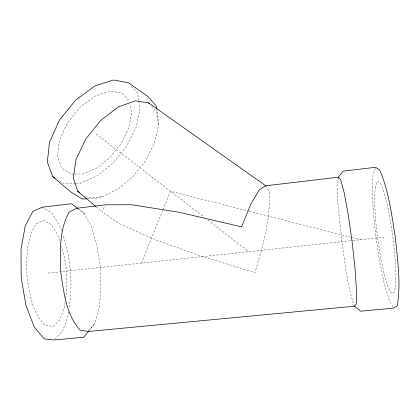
<?xml version="1.0" encoding="UTF-8"?>
<svg xmlns="http://www.w3.org/2000/svg" width="420" height="420" viewBox="0 0 420 420"><rect width="100%" height="100%" fill="white"/><g stroke="black" fill="none" stroke-linecap="round" stroke-linejoin="round"><path stroke-width="0.32" stroke-dasharray="2.1 1.58" d="M87.512 198.739L97.697 198.088L101.987 196.849L117.6 189.425L132.736 176.788L145.561 160.655L154.544 142.989L158.466 125.942L158.571 121.695L156.912 109.51M68.702 311.971L68.386 314.57L62.638 331.128L55.146 339.056M69.258 307.414C72.823 283.253 70.886 257.99 62.905 234.875M65.132 302.206L64.559 306.7L59.829 319.82L53.051 326.55L45.077 325.264C32.088 312.538 29.642 293.632 27.038 276.502C26.492 258.72 25.988 239.521 36.031 223.986L43.465 220.28L51.156 224.553L58.034 235.573L60.249 242.309M65.62 298.352C68.045 280.943 66.575 262.784 61.462 245.984M338.457 177.166C335.617 198.214 340.074 219.539 341.764 240.539C345.287 262.495 346.715 285.238 354.559 306.206M88.993 330.866L94.768 323.542L99.173 308.332L100.984 288.409L100.144 266.422L96.815 244.97L91.35 226.564L84.326 213.602L78.729 208.913M375.365 167.874L373.039 174.925L372.314 190.816L373.322 212.347L375.858 236.796L379.617 261.429L384.216 283.453L389.146 299.959L393.141 307.02M141.435 263.125L162.655 210.583M162.902 209.979L170.462 191.258L248.472 211.113M265.771 185.797L269.199 191.867C270.869 219.429 262.731 246.409 254.998 272.559L199.936 255.733L152.843 238.739L118.739 223.414L101.866 211.538L104.969 205.942M88.153 331.49L94.768 323.542M48.227 273.089L352.27 240.587M352.921 240.513L384.584 237.132M101.987 196.849L87.964 197.715L85.276 196.04M75.495 183.608L64.47 183.971L57.808 179.834M76.141 183.587L80.031 183.461L97.073 175.907L113.358 162.708L126.961 145.666L136.285 126.814L140.065 108.407L138.878 101.294M73.983 174.022L70.718 174.069L61.588 168.037L57.456 156.282L59.372 140.406L67.326 123.029L80.01 107.294L95.099 96.059L109.851 91.156L121.821 93.035L129.334 100.947M74.634 174.017L83.123 173.896L96.878 167.947L110.108 157.311L121.17 143.467L128.688 128.153L131.618 113.305L129.906 104.039M249.102 211.271L351.844 237.421M352.48 237.584L360.722 239.678M42.284 207.202L51.86 212.966L60.312 226.874L61.709 231.184M76.555 208.273L84.326 213.602M96.033 133.928L204.204 217.25M207.837 220.048L248.85 251.643M96.338 206.913L101.866 211.538M131.376 86.105L137.471 92.888L138.768 100.648M151.463 106.129L156.518 111.799L158.466 125.942M375.26 186.89C373.448 210.341 376.892 233.803 380.541 256.919C383.628 269.336 384.542 282.996 391.913 293.843L394.653 291.385C397.472 273.473 394.727 255.334 393.02 237.452C390.101 219.34 387.854 200.823 380.709 183.771L377.349 181.146L375.26 186.89"/><path stroke-width="0.63" d="M354.559 306.206L356.286 303.844L356.522 291.018L355.079 269.157L352.144 242.02L348.28 214.914L344.253 193.058L340.809 180.033L338.457 177.166L265.771 185.797L259.423 189.651L250.898 203.863L241.553 226.832L178.82 212.205L131.633 204.755L105.588 204.823L76.555 208.273L69.121 212.142C58.81 230.68 60.144 252.609 60.853 273.084C63.94 292.882 66.181 314.606 80.126 330.167L88.153 331.49L354.559 306.206L360.717 311.209L393.755 308.107L397.288 305.603C401.105 283.028 397.462 260.101 395.372 237.542C391.634 214.762 388.936 191.384 379.712 170.006L375.559 167.286L343.156 171.171L338.457 177.166M88.583 331.354L83.711 337.223L54.264 339.99L44.258 338.893L34.167 326.875L25.888 305.156L21.168 277.447L21 249.181L25.268 225.855L32.891 211.339L42.284 207.202L71.216 203.737L78.188 208.546M86.877 198.776L82.42 199.059L71.164 192.208L52.81 176.731L47.318 162.157L49.518 142.149L59.514 120.062L75.658 100.065L94.847 85.937L113.453 80.01L128.331 82.719L147.814 96.401L156.476 106.302L156.823 108.869M265.771 185.797L148.517 102.821L135.166 100.889L118.267 106.953L100.648 120.482L85.591 139.235L75.947 159.705L73.316 178.101L77.742 191.347L95.839 206.488M52.81 176.731L55.03 178.112M77.742 191.347L79.359 192.35M148.517 102.821L149.357 103.766"/></g></svg>
